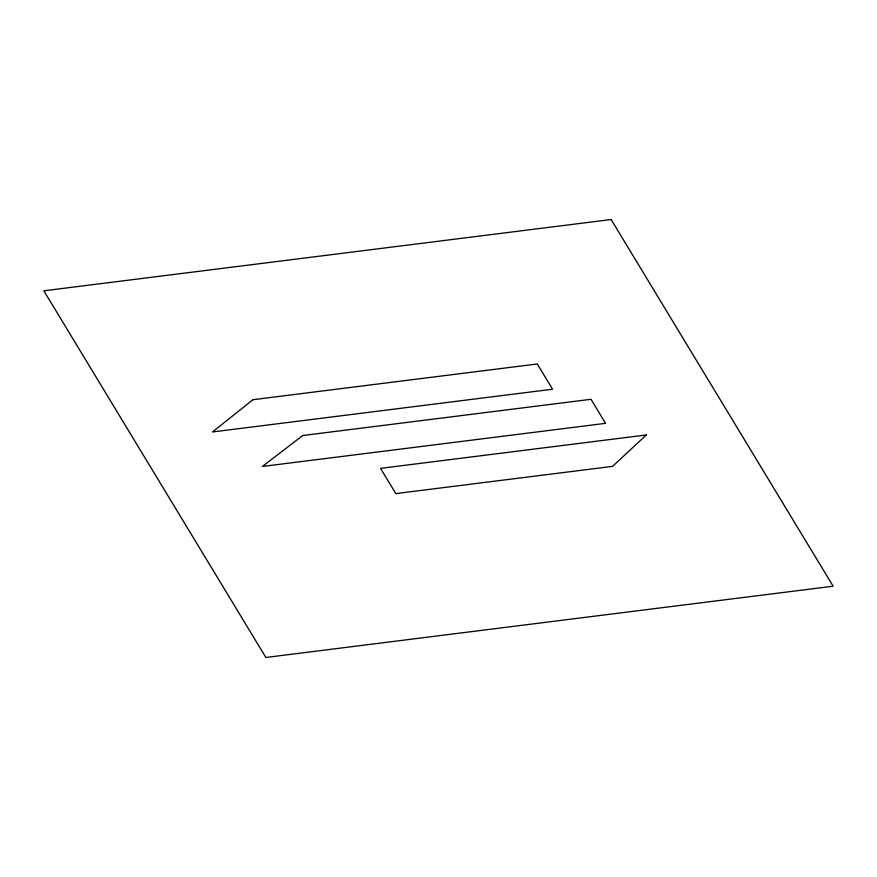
<?xml version="1.0" encoding="UTF-8"?>
<svg xmlns="http://www.w3.org/2000/svg" width="877" height="877" viewBox="0 0 877 877"><rect width="100%" height="100%" fill="white"/><g stroke="black" fill="none" stroke-linecap="round" stroke-linejoin="round"><path stroke-width="1.32" d="M646.327 434.959L612.552 466.367L395.812 493.598L380.53 468.362L646.327 434.959M252.971 399.704L212.453 431.955L552.554 389.224L537.272 363.977L252.971 399.704M302.74 435.518L262.376 466.465L605.558 423.339L591.01 399.298L302.74 435.518M611.137 219.524L43.85 290.802L265.863 657.476L833.15 586.198L611.137 219.524"/></g></svg>
